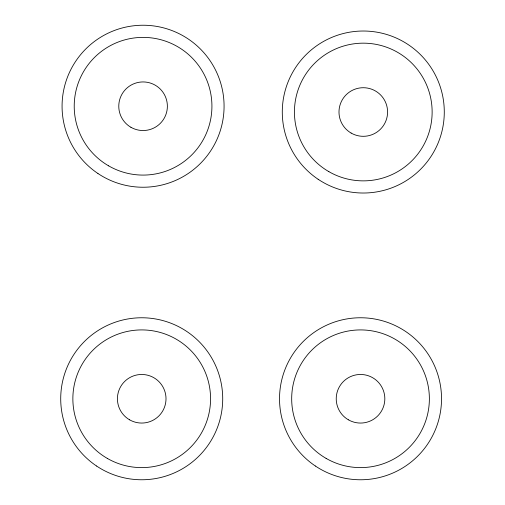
<?xml version="1.0" encoding="UTF-8"?>
<svg xmlns="http://www.w3.org/2000/svg" width="505" height="505" viewBox="0 0 505 505"><rect width="100%" height="100%" fill="white"/><g stroke="black" fill="none" stroke-linecap="round" stroke-linejoin="round"><path stroke-width="0.76" d="M318.15 179.281A81.002 81.002 0 0 0 444.103 117.476A81.002 81.002 0 0 0 327.606 39.302A81.002 81.002 0 0 0 318.15 179.281M351.139 133.061A24.303 24.303 0 0 0 387.587 112.015A24.303 24.303 0 0 0 351.139 90.969A24.303 24.303 0 0 0 351.139 133.061M328.862 171.643A68.85 68.85 0 0 0 432.135 112.015A68.85 68.85 0 0 0 328.862 52.387A68.85 68.85 0 0 0 328.862 171.643M97.938 173.499A81.002 81.002 0 0 0 223.892 111.693A81.002 81.002 0 0 0 107.388 33.519A81.002 81.002 0 0 0 97.938 173.499M130.921 127.279A24.303 24.303 0 0 0 167.376 106.233A24.303 24.303 0 0 0 130.921 85.194A24.303 24.303 0 0 0 130.921 127.279M108.644 165.861A68.85 68.85 0 0 0 211.923 106.233A68.85 68.85 0 0 0 108.644 46.611A68.85 68.85 0 0 0 108.644 165.861M315.391 466.027A81.002 81.002 0 0 0 441.345 404.221A81.002 81.002 0 0 0 324.841 326.047A81.002 81.002 0 0 0 315.391 466.027M348.374 419.806A24.303 24.303 0 0 0 384.829 398.767A24.303 24.303 0 0 0 348.374 377.721A24.303 24.303 0 0 0 348.374 419.806M326.104 458.388A68.85 68.85 0 0 0 429.376 398.767A68.85 68.85 0 0 0 326.104 339.139A68.85 68.85 0 0 0 326.104 458.388M96.581 466.027A81.002 81.002 0 0 0 222.528 404.221A81.002 81.002 0 0 0 106.031 326.047A81.002 81.002 0 0 0 96.581 466.027M129.564 419.806A24.303 24.303 0 0 0 166.012 398.767A24.303 24.303 0 0 0 129.564 377.721A24.303 24.303 0 0 0 129.564 419.806M107.287 458.388A68.85 68.85 0 0 0 210.566 398.767A68.85 68.85 0 0 0 107.287 339.139A68.85 68.85 0 0 0 107.287 458.388"/></g></svg>
